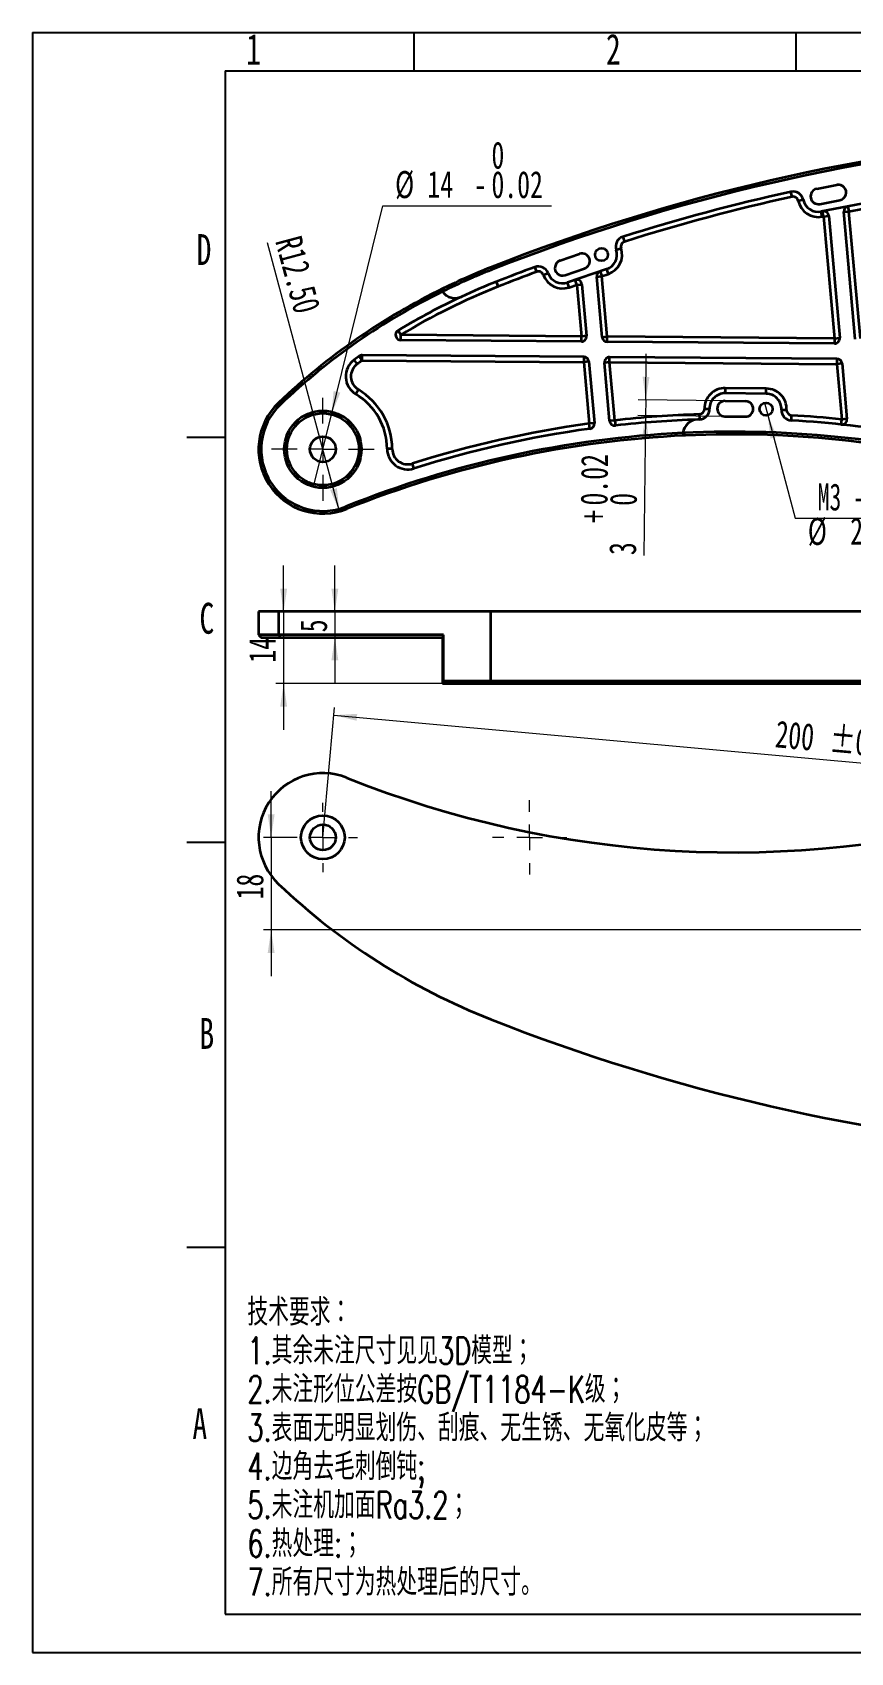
# Model space of a CAD drawing. Header units: millimetres. Extents: x 0 to 297, y 0 to 210.
# Drawn here: x 0 to 106.1, y 0 to 210 of the extents above; entities that cross this region are included whole.
import ezdxf

# ---------------------------------------------------------------- set-up
doc = ezdxf.new("R2010")
doc.units = ezdxf.units.MM
doc.linetypes.add('SLD-中心线', pattern=[34.29, 30.48, -1.27, 1.27, -1.27])
doc.linetypes.add('SLD-实线', pattern=[0])
for name, color, linetype in [('中心线层', 1, 'SLD-中心线'), ('尺寸线层', 83, 'SLD-实线'), ('文本', 7, 'SLD-实线')]:
    doc.layers.add(name, color=color, linetype=linetype)
doc.layers.add('粗实线层', color=7, linetype='SLD-实线', lineweight=35)
doc.styles.add('SLDTEXTSTYLE0', font='TXT', dxfattribs={"width": 0.7, "bigfont": 'bigfont'})
doc.styles.add('SLDTEXTSTYLE1', font='TXT', dxfattribs={"width": 0.7})
doc.styles.add('SLDTEXTSTYLE3', font='TXT', dxfattribs={"width": 0.642857})
doc.dimstyles.new('SLDDIMSTYLE0', dxfattribs={"dimtxt": 3.5, "dimasz": 3, "dimexe": 0, "dimexo": 0.0625, "dimgap": 0.875, "dimtad": 2, "dimlfac": 1.5, "dimrnd": 1e-09, "dimzin": 12, "dimdsep": 46, "dimtxsty": 'SLDTEXTSTYLE1', "dimsah": 1, "dimcen": 0.09, "dimadec": 0, "dimazin": 3, "dimtfac": 1, "dimtmove": 0, "dimatfit": 0, "dimfxl": 0, "dimfrac": 2, "dimtolj": 1, "dimtzin": 12, "dimarcsym": 0})
doc.dimstyles.new('SLDDIMSTYLE1', dxfattribs={"dimtxt": 3.5, "dimasz": 3, "dimexe": 0, "dimexo": 0.0625, "dimgap": 0.875, "dimtad": 2, "dimlfac": 1.5, "dimrnd": 1e-09, "dimzin": 12, "dimdsep": 46, "dimtxsty": 'SLDTEXTSTYLE1', "dimsah": 1, "dimcen": 0.09, "dimadec": 0, "dimazin": 3, "dimtol": 1, "dimtp": 0.02, "dimtm": 0.02, "dimtfac": 1, "dimtofl": 0, "dimtmove": 0, "dimatfit": 3, "dimfxl": 0, "dimfrac": 2, "dimtolj": 1, "dimarcsym": 0})
doc.dimstyles.new('SLDDIMSTYLE2', dxfattribs={"dimtxt": 3.5, "dimasz": 3, "dimexe": 0, "dimexo": 0.0625, "dimgap": 0.875, "dimtad": 2, "dimlfac": 1.5, "dimrnd": 1e-09, "dimzin": 12, "dimdsep": 46, "dimtxsty": 'SLDTEXTSTYLE1', "dimblk1": 'NONE', "dimsah": 1, "dimcen": 0, "dimadec": 0, "dimazin": 3, "dimtol": 1, "dimtm": 0.02, "dimtfac": 1, "dimtmove": 0, "dimatfit": 3, "dimldrblk": 'NONE', "dimfxl": 0, "dimfrac": 2, "dimtolj": 1, "dimarcsym": 0})
doc.dimstyles.new('SLDDIMSTYLE3', dxfattribs={"dimtxt": 3.5, "dimasz": 3, "dimexe": 0, "dimexo": 0.0625, "dimgap": 0.875, "dimtad": 2, "dimlfac": 1.5, "dimrnd": 1e-09, "dimzin": 12, "dimdsep": 46, "dimtxsty": 'SLDTEXTSTYLE1', "dimsah": 1, "dimcen": 0.09, "dimadec": 0, "dimazin": 3, "dimtol": 1, "dimtp": 0.02, "dimtfac": 1, "dimtmove": 0, "dimatfit": 0, "dimfxl": 0, "dimfrac": 2, "dimtolj": 1, "dimarcsym": 0})
doc.dimstyles.new('SLDDIMSTYLE5', dxfattribs={"dimtxt": 3.5, "dimasz": 3, "dimexe": 0, "dimexo": 0.0625, "dimgap": 0.875, "dimtad": 2, "dimlfac": 1.5, "dimrnd": 1e-09, "dimzin": 4, "dimdsep": 46, "dimtxsty": 'SLDTEXTSTYLE1', "dimsah": 1, "dimcen": 0, "dimadec": 0, "dimazin": 1, "dimtfac": 1, "dimtofl": 0, "dimtmove": 0, "dimatfit": 3, "dimfxl": 0, "dimfrac": 2, "dimtolj": 1, "dimtzin": 12, "dimarcsym": 0})
doc.dimstyles.new('SLDDIMSTYLE6', dxfattribs={"dimtxt": 3.5, "dimasz": 3, "dimexe": 0, "dimexo": 0.0625, "dimgap": 0.875, "dimtad": 0, "dimtih": 1, "dimtoh": 1, "dimdec": 6, "dimlfac": 1.5, "dimrnd": 1e-09, "dimzin": 12, "dimdsep": 46, "dimtxsty": 'SLDTEXTSTYLE1', "dimblk1": 'NONE', "dimsah": 1, "dimcen": 0, "dimadec": 0, "dimazin": 3, "dimtfac": 1, "dimtmove": 0, "dimatfit": 3, "dimldrblk": 'NONE', "dimfxl": 0, "dimfrac": 2, "dimtolj": 1, "dimtzin": 12, "dimarcsym": 0})

# ---------------------------------------------------------------- blocks, each defined once
blk = doc.blocks.new('_D')
at = {"layer": '尺寸线层', "linetype": 'SLD-实线', "lineweight": 18}
for p, q in [((39.21, 134.92), (39.21, 140.92)), ((39.21, 134.92), (39.21, 131.59)), ((39.21, 131.59), (39.21, 125.59))]:
    blk.add_line(p, q, dxfattribs=at)
for points in [[(39.21, 134.92), (39.66, 137.92), (38.76, 137.92)], [(39.21, 131.59), (38.76, 128.59), (39.66, 128.59)]]:
    blk.add_solid(points, dxfattribs=at)
at = {"layer": '尺寸线层', "linetype": 'SLD-实线', "lineweight": 18, "insert": (34.7, 132.25), "char_height": 3.5, "attachment_point": 1, "rotation": 90, "style": 'SLDTEXTSTYLE1'}
blk.add_mtext('5', dxfattribs=at)
blk = doc.blocks.new('_D_1')
at = {"layer": '尺寸线层', "linetype": 'SLD-实线', "lineweight": 18}
for p, q in [((32.57, 134.92), (32.57, 140.92)), ((32.57, 134.92), (32.57, 125.59)), ((53.16, 125.59), (31.57, 125.59)), ((32.57, 125.59), (32.57, 119.59))]:
    blk.add_line(p, q, dxfattribs=at)
for points in [[(32.57, 134.92), (33.02, 137.92), (32.12, 137.92)], [(32.57, 125.59), (32.12, 122.59), (33.02, 122.59)]]:
    blk.add_solid(points, dxfattribs=at)
at = {"layer": '尺寸线层', "linetype": 'SLD-实线', "lineweight": 18, "insert": (28.05, 128.3), "char_height": 3.5, "attachment_point": 1, "rotation": 90, "style": 'SLDTEXTSTYLE1'}
blk.add_mtext('14', dxfattribs=at)
blk = doc.blocks.new('_D_2')
at = {"layer": '尺寸线层', "linetype": 'SLD-实线', "lineweight": 18}
for p, q in [((37.65, 105.66), (39.17, 122.5)), ((39.08, 121.5), (171.88, 109.5)), ((170.45, 93.66), (171.97, 110.5))]:
    blk.add_line(p, q, dxfattribs=at)
for points in [[(39.08, 121.5), (42.03, 120.78), (42.11, 121.68)], [(171.88, 109.5), (168.93, 110.22), (168.85, 109.32)]]:
    blk.add_solid(points, dxfattribs=at)
at = {"layer": '尺寸线层', "linetype": 'SLD-实线', "lineweight": 18, "char_height": 3.5, "attachment_point": 1, "rotation": 354.8364, "style": 'SLDTEXTSTYLE1'}
for s, insert in [('200', (96.51, 120.84)), ('±0.02', (103.55, 120.2))]:
    blk.add_mtext(s, dxfattribs=dict(at, insert=insert))
blk = doc.blocks.new('_D_3')
at = {"layer": '尺寸线层', "linetype": 'SLD-实线', "lineweight": 18}
for p, q in [((30.95, 105.66), (30.95, 111.66)), ((33.15, 105.66), (29.95, 105.66)), ((30.95, 105.66), (30.95, 93.66)), ((138.78, 93.66), (29.95, 93.66)), ((30.95, 93.66), (30.95, 87.66))]:
    blk.add_line(p, q, dxfattribs=at)
for points in [[(30.95, 105.66), (31.4, 108.66), (30.5, 108.66)], [(30.95, 93.66), (30.5, 90.66), (31.4, 90.66)]]:
    blk.add_solid(points, dxfattribs=at)
at = {"layer": '尺寸线层', "linetype": 'SLD-实线', "lineweight": 18, "insert": (26.44, 97.62), "char_height": 3.5, "attachment_point": 1, "rotation": 90, "style": 'SLDTEXTSTYLE1'}
blk.add_mtext('18', dxfattribs=at)
blk = doc.blocks.new('SW_CENTERMARKSYMBOL_0')
at = {"layer": '中心线层', "color": 0, "linetype": 'SLD-中心线', "lineweight": 18}
for p, q in [((0, 3.33), (0, 4.83)), ((-3.33, 0), (-4.83, 0)), ((0, 0), (-1.67, 0)), ((0, 0), (0, 1.67)), ((0, 0), (0, -1.67)), ((0, 0), (1.67, 0)), ((3.33, 0), (4.83, 0)), ((0, -3.33), (0, -4.83))]:
    blk.add_line(p, q, dxfattribs=at)
blk = doc.blocks.new('SW_CENTERMARKSYMBOL_2')
at = {"layer": '中心线层', "color": 0, "linetype": 'SLD-中心线', "lineweight": 18}
for p, q in [((0, 3.33), (0, 4.5)), ((-3.33, 0), (-4.5, 0)), ((0, 0), (-1.67, 0)), ((0, 0), (0, 1.67)), ((0, 0), (0, -1.67)), ((0, 0), (1.67, 0)), ((3.33, 0), (4.5, 0)), ((0, -3.33), (0, -4.5))]:
    blk.add_line(p, q, dxfattribs=at)
blk = doc.blocks.new('_D_4')
at = {"layer": '尺寸线层', "linetype": 'SLD-实线', "lineweight": 18}
for p, q in [((38.77, 160.49), (45.43, 187.52)), ((45.43, 187.52), (67.29, 187.52)), ((36.54, 151.43), (38.77, 160.49))]:
    blk.add_line(p, q, dxfattribs=at)
blk.add_solid([(38.77, 160.49), (39.92, 163.3), (39.05, 163.52)], dxfattribs=at)
at = {"layer": '尺寸线层', "linetype": 'SLD-实线', "lineweight": 18, "char_height": 3.5, "attachment_point": 1, "style": 'SLDTEXTSTYLE1'}
for s, insert in [('0', (59.51, 195.84)), ('%%c', (47.02, 192.03)), ('14', (51.21, 192.06)), ('0.02', (59.51, 192.03)), ('-', (57.25, 192.03))]:
    blk.add_mtext(s, dxfattribs=dict(at, insert=insert))
blk = doc.blocks.new('_None')
blk = doc.blocks.new('_D_5')
at = {"layer": '尺寸线层', "linetype": 'SLD-实线', "lineweight": 18}
for p, q in [((79.52, 162.35), (79.58, 168.35)), ((89.79, 162.23), (78.52, 162.36)), ((79.52, 162.35), (79.49, 160.35)), ((89.77, 160.23), (78.49, 160.36)), ((79.49, 160.35), (79.28, 142.22))]:
    blk.add_line(p, q, dxfattribs=at)
for points in [[(79.52, 162.35), (80, 165.35), (79.1, 165.36)], [(79.49, 160.35), (79.01, 157.36), (79.91, 157.35)]]:
    blk.add_solid(points, dxfattribs=at)
at = {"layer": '尺寸线层', "linetype": 'SLD-实线', "lineweight": 18, "char_height": 3.5, "attachment_point": 1, "rotation": 89.3344, "style": 'SLDTEXTSTYLE1'}
for s, insert in [('0.02', (71.04, 148.7)), ('0', (74.84, 148.66)), ('+', (71.02, 146.45)), ('3', (74.75, 142.28))]:
    blk.add_mtext(s, dxfattribs=dict(at, insert=insert))
blk = doc.blocks.new('_D_7')
at = {"layer": '尺寸线层', "linetype": 'SLD-实线', "lineweight": 18}
blk.add_line((39.81, 147.91), (30.47, 182.71), dxfattribs=at)
blk.add_solid([(39.81, 147.91), (39.47, 150.93), (38.6, 150.7)], dxfattribs=at)
at = {"layer": '尺寸线层', "linetype": 'SLD-实线', "lineweight": 18, "insert": (34.83, 183.88), "char_height": 3.5, "attachment_point": 1, "rotation": 285, "style": 'SLDTEXTSTYLE1'}
blk.add_mtext('R12.50', dxfattribs=at)
blk = doc.blocks.new('SW_SYMBOL_HOLE_DEPTH')
at = {"layer": '尺寸线层', "color": 0, "linetype": 'SLD-实线', "lineweight": 18}
for p, q in [((0, 875), (800, 875)), ((100, 555), (400, 75)), ((400, 875), (400, 75)), ((700, 555), (400, 75))]:
    blk.add_line(p, q, dxfattribs=at)
blk = doc.blocks.new('_D_8')
at = {"layer": '尺寸线层', "linetype": 'SLD-实线', "lineweight": 18}
for p, q in [((94.9, 161.98), (95.33, 160.37)), ((95.33, 160.37), (98.9, 147.03)), ((98.9, 147.03), (127.24, 147.03))]:
    blk.add_line(p, q, dxfattribs=at)
blk.add_solid([(95.33, 160.37), (95.67, 157.35), (96.54, 157.58)], dxfattribs=at)
at = {"layer": '尺寸线层', "linetype": 'SLD-实线', "lineweight": 18, "xscale": 0.004511737089201878, "yscale": 0.004511737089201878, "zscale": 0.004511737089201878}
for p in [(119.26, 147.51), (116.89, 143.08)]:
    blk.add_blockref('SW_SYMBOL_HOLE_DEPTH', p, dxfattribs=at)
at = {"layer": '尺寸线层', "linetype": 'SLD-实线', "lineweight": 18, "char_height": 3.5, "attachment_point": 1}
for s, insert, style in [('M3 - 6H', (101.8, 151.54), 'SLDTEXTSTYLE3'), ('6', (124.54, 151.54), 'SLDTEXTSTYLE1'), ('%%c', (100.52, 147.08), 'SLDTEXTSTYLE1'), ('2.50', (106.02, 147.11), 'SLDTEXTSTYLE1'), ('12', (122.17, 147.11), 'SLDTEXTSTYLE1')]:
    blk.add_mtext(s, dxfattribs=dict(at, insert=insert, style=style))
blk = doc.blocks.new('SW_CENTERMARKSYMBOL_3')
at = {"layer": '中心线层', "color": 0, "linetype": 'SLD-中心线', "lineweight": 18}
for p, q in [((0, 3.33), (0, 6.67)), ((-3.33, 0), (-6.67, 0)), ((0, 0), (-1.67, 0)), ((0, 0), (0, 1.67)), ((0, 0), (0, -1.67)), ((0, 0), (1.67, 0)), ((3.33, 0), (6.67, 0)), ((0, -3.33), (0, -6.67))]:
    blk.add_line(p, q, dxfattribs=at)

msp = doc.modelspace()

# ---------------------------------------------------------------- linework, layer by layer
for p, q in [((0, 210), (297, 210)), ((0, 210), (0, 0)), ((49.5, 205), (49.5, 210)), ((99, 205), (99, 210)), ((25, 205), (25, 5)), ((25, 205), (292, 205)), ((25, 157.5), (20, 157.5)), ((25, 105), (20, 105)), ((25, 52.5), (20, 52.5)), ((25, 5), (292, 5)), ((0, 0), (297, 0))]:
    msp.add_line(p, q)
at = {"layer": '粗实线层', "linetype": 'SLD-实线', "lineweight": 35}
for p, q in [((98.48366047, 188.69487713), (98.33993911, 189.34586762)), ((101.68614211, 189.72044421), (104.30307121, 190.23307779)), ((99.26921045, 188.18832637), (99.92150277, 188.32601873)), ((102.07061729, 187.75774739), (104.68754639, 188.27038096)), ((107.49671309, 187.80166612), (102.26285488, 186.77639897)), ((105.72780487, 187.45515244), (105.85596326, 186.80092017)), ((105.85596326, 186.80092017), (107.62487148, 187.14743385)), ((102.39101327, 186.1221667), (102.26285488, 186.77639897)), ((102.39101327, 186.1221667), (102.56712908, 186.15666625)), ((102.56712908, 186.15666625), (102.43897068, 186.81089852)), ((102.56712908, 186.15666625), (103.23111391, 186.21640387)), ((102.56712908, 186.15666625), (103.98971228, 170.34462629)), ((103.23111391, 186.21640387), (104.65369712, 170.40436391)), ((105.19197843, 186.74118254), (105.85596326, 186.80092017)), ((106.67488653, 170.25863015), (105.19197843, 186.74118254)), ((107.33887137, 170.31836777), (105.85596326, 186.80092017)), ((76.53905145, 183.50002751), (76.7403148, 182.86446672)), ((68.40971447, 180.41929818), (70.93203927, 181.28473953)), ((75.67991915, 181.8257136), (76.31359068, 182.03284844)), ((59.52300797, 179.22639957), (59.40072682, 179.5364938)), ((65.37742543, 178.96571653), (65.14609113, 179.59095959)), ((66.2248287, 178.57126737), (66.85218527, 178.79680712)), ((69.05879548, 178.52755459), (71.58112028, 179.39299593)), ((74.42798558, 179.31256548), (69.38333599, 177.58168279)), ((73.59709211, 179.02747549), (73.81345245, 178.39689429)), ((73.81345245, 178.39689429), (74.64434592, 178.68198428)), ((74.42798558, 179.31256548), (74.64434592, 178.68198428)), ((60.13441369, 177.67592841), (60.37897598, 177.05573994)), ((69.59969632, 176.95110159), (69.38333599, 177.58168279)), ((69.59969632, 176.95110159), (70.56687527, 177.28295284)), ((70.56687527, 177.28295284), (70.35051494, 177.91353404)), ((70.56687527, 177.28295284), (71.23086011, 177.34269047)), ((70.56687527, 177.28295284), (71.16795322, 170.60195976)), ((71.23086011, 177.34269047), (71.83193806, 170.66169739)), ((73.14946761, 178.33715666), (73.81345245, 178.39689429)), ((73.85312748, 170.51596362), (73.14946761, 178.33715666)), ((74.51711231, 170.57570125), (73.81345245, 178.39689429)), ((47.4071793, 171.35517675), (47.75352393, 170.78553666)), ((47.74829721, 170.11889048), (47.75352393, 170.78553666)), ((71.1627265, 169.93531359), (47.74829721, 170.11889048)), ((71.16795322, 170.60195976), (47.75352393, 170.78553666)), ((71.1627265, 169.93531359), (71.16795322, 170.60195976)), ((71.83193806, 170.66169739), (71.16795322, 170.60195976)), ((73.85312748, 170.51596362), (74.51711231, 170.57570125)), ((74.51188558, 169.90905507), (74.51711231, 170.57570125)), ((103.98971228, 170.34462629), (74.51711231, 170.57570125)), ((103.98971228, 170.34462629), (103.98448555, 169.67798011)), ((103.98971228, 170.34462629), (104.65369712, 170.40436391)), ((42.75277921, 167.49130837), (42.36612018, 168.03439146)), ((42.75277921, 167.49130837), (42.75800593, 168.15795455)), ((71.47329538, 167.93281715), (42.75800593, 168.15795455)), ((103.98448555, 169.67798011), (74.51188558, 169.90905507)), ((42.11097543, 167.02972451), (41.71914238, 167.56908646)), ((42.75277921, 167.49130837), (71.46806865, 167.26617098)), ((71.47329538, 167.93281715), (71.46806865, 167.26617098)), ((72.13205348, 167.3259086), (71.46806865, 167.26617098)), ((71.46806865, 167.26617098), (72.18519824, 159.29526168)), ((72.13205348, 167.3259086), (72.84918307, 159.3549993)), ((74.81722774, 167.23991246), (74.1532429, 167.18017484)), ((74.83080739, 159.64903241), (74.1532429, 167.18017484)), ((74.81722774, 167.23991246), (74.82245446, 167.90655864)), ((75.49479222, 159.70877003), (74.81722774, 167.23991246)), ((74.81722774, 167.23991246), (104.28982771, 167.0088375)), ((104.29505443, 167.67548368), (74.82245446, 167.90655864)), ((104.29505443, 167.67548368), (104.28982771, 167.0088375)), ((104.95381254, 167.06857512), (104.28982771, 167.0088375)), ((104.28982771, 167.0088375), (104.93436035, 159.84484464)), ((104.95381254, 167.06857512), (105.59834519, 159.90458226)), ((89.81024037, 163.89939189), (89.80249638, 163.2327702)), ((95.14321387, 163.83743995), (89.81024037, 163.89939189)), ((95.13546988, 163.17081826), (95.14321387, 163.83743995)), ((31.91286012, 162.00428735), (32.14247915, 161.76265496)), ((42.26226753, 163.6937912), (41.92086518, 163.12117538)), ((89.79088039, 162.23283767), (92.45736714, 162.2018617)), ((95.13546988, 163.17081826), (89.80249638, 163.2327702)), ((75.49479222, 159.70877003), (74.83080739, 159.64903241)), ((75.49479222, 159.70877003), (75.56939585, 159.04629079)), ((86.45178403, 160.49999055), (86.4731353, 159.83366587)), ((87.11289718, 161.19294283), (87.77948899, 161.2029334)), ((89.76764841, 160.23297261), (92.43413516, 160.20199664)), ((97.1107774, 161.09453395), (97.77695723, 161.06906087)), ((98.3849699, 159.6952888), (98.4217944, 160.36093766)), ((104.86588396, 159.18170406), (104.93436035, 159.84484464)), ((105.59834519, 159.90458226), (104.93436035, 159.84484464)), ((72.84918307, 159.3549993), (72.18519824, 159.29526168)), ((72.2758869, 158.63479214), (72.18519824, 159.29526168)), ((46.6532141, 156.01029238), (45.98655645, 156.00682461)), ((49.46162849, 153.47952792), (49.25951813, 154.11481985)), ((40.75660969, 148.22951766), (40.63247874, 148.53887605)), ((29.32000252, 134.92472739), (29.32000252, 131.92472739)), ((31.91286012, 134.92472739), (29.32000252, 134.92472739)), ((31.91286012, 134.92472739), (31.91286012, 131.92472739)), ((59.40072682, 134.92472739), (31.91286012, 134.92472739)), ((59.40072682, 134.92472739), (59.40072682, 125.92472739)), ((133.25506301, 134.92472739), (59.40072682, 134.92472739)), ((29.32000252, 131.92472739), (29.65333586, 131.59139405)), ((31.91286012, 131.92472739), (29.32000252, 131.92472739)), ((29.65333586, 131.59139405), (32.14247915, 131.59139405)), ((53.28538207, 131.92472739), (31.91286012, 131.92472739)), ((31.91286012, 131.92472739), (32.14247915, 131.59139405)), ((32.14247915, 131.59139405), (53.15554405, 131.59139405)), ((53.14348869, 131.61225623), (53.14348869, 125.61225623)), ((53.28538207, 125.92472739), (53.28538207, 131.92472739)), ((53.15554405, 125.59139405), (59.52300797, 125.59139405)), ((59.40072682, 125.92472739), (53.28538207, 125.92472739)), ((133.25506301, 125.92472739), (59.40072682, 125.92472739)), ((59.52300797, 125.59139405), (59.40072682, 125.92472739)), ((59.52300797, 125.59139405), (133.28064308, 125.59139405))]:
    msp.add_line(p, q, dxfattribs=at)
for centre, radius in [((73.77890457, 181.20430908), 0.83333333), ((95.1122379, 161.1709532), 0.83333333), ((37.65333586, 155.96347757), 5), ((37.65333586, 155.96347757), 4.66666667), ((37.65333586, 155.96347757), 1.66666667), ((37.65333586, 105.66126228), 2.83333333), ((37.65333586, 105.66126228), 1.66666667)]:
    msp.add_circle(centre, radius, dxfattribs=at)
for centre, radius, start, end in [((152.79154774, -57.29441844), 254.57950904, 94.4012171637, 111.521074798), ((152.79154774, -57.29441844), 254.24617571, 94.4012171637, 111.521074798), ((152.79154774, -57.29441844), 252.57950905, 102.4496771964, 107.5714581131), ((98.62549261, 188.05244399), 1.32456992, 11.9195783805, 102.4496771964), ((101.8783797, 188.7390958), 1, 101.0833963198, 281.0833963198), ((104.4953088, 189.25172938), 1, 281.0833963198, 101.0833963198), ((152.79154774, -57.29441844), 251.91284238, 102.4496771964, 107.5714581131), ((98.62549261, 188.05244399), 0.65790325, 11.9195783804, 102.4496771964), ((101.8783797, 188.7390958), 2.66666667, 191.9195783806, 281.0833963198), ((101.8783797, 188.7390958), 2, 191.9195783806, 281.0833963198), ((105.85596326, 186.80092017), 0.66666667, 101.0833963198, 185.1409659272), ((102.56712908, 186.15666625), 0.66666667, 5.1409659272, 101.0833963198), ((76.93893251, 182.23726046), 1.32456992, 107.5714581131, 198.1015569291), ((76.93893251, 182.23726046), 0.65790325, 107.5714581131, 198.1015569291), ((71.25657977, 180.33886773), 1, 288.9377389897, 108.9377389897), ((73.77890457, 181.20430908), 2, 288.9377389897, 18.101556929), ((73.77890457, 181.20430908), 2.66666667, 288.9377389897, 18.101556929), ((90.71537196, 100.12530648), 85.02909208, 111.521074798, 116.2142593529), ((90.71537196, 100.12530648), 85.36242541, 111.521074798, 116.0071436416), ((152.79154774, -57.29441844), 252.57950904, 110.3040198663, 111.521074798), ((152.79154774, -57.29441844), 251.91284238, 110.3040198663, 111.521074798), ((65.60571881, 178.34869236), 1.32456992, 19.7739210503, 110.3040198663), ((65.60571881, 178.34869236), 0.65790325, 19.7739210501, 110.3040198663), ((68.73425498, 179.47342638), 2.66666667, 199.7739210505, 288.9377389897), ((68.73425498, 179.47342638), 2, 199.7739210505, 288.9377389897), ((68.73425498, 179.47342638), 1, 108.9377389897, 288.9377389897), ((73.81345245, 178.39689429), 0.66666667, 108.9377389897, 185.1409659272), ((90.71537196, 100.12530648), 85.36242541, 116.0071436416, 133.5397054827), ((90.71537196, 100.12530648), 85.02909208, 116.2142593529, 133.5397054827), ((90.71537196, 100.12530648), 82.69575874, 111.521074798, 121.2998547629), ((54.79094881, 177.56030821), 2, 215.1445500384, 294.888001551), ((90.71537196, 100.12530648), 83.36242541, 111.521074798, 114.888001551), ((70.56687527, 177.28295284), 0.66666667, 5.1409659272, 108.9377389897), ((90.71537196, 100.12530648), 83.36242541, 114.888001551, 121.2998547629), ((47.75352393, 170.78553666), 0.66666667, 121.2998547629, 269.5507912891), ((71.16795322, 170.60195976), 0.66666667, 269.5507912891, 5.1409659272), ((74.51711231, 170.57570125), 0.66666667, 185.1409659272, 269.5507912891), ((103.98971228, 170.34462629), 0.66666667, 269.5507912891, 5.1409659272), ((90.71537196, 100.12530648), 83.36242541, 125.4497369266, 125.9974728701), ((42.75277921, 167.49130837), 0.66666667, 89.5507912891, 125.4497369266), ((43.28647457, 165.41163868), 2.66666667, 125.9974728701, 239.1959540424), ((43.28647457, 165.41163868), 2, 125.9974728701, 239.1959540424), ((90.71537196, 100.12530648), 82.69575874, 125.4497369266, 125.9974728701), ((71.46806865, 167.26617098), 0.66666667, 5.1409659272, 89.5507912891), ((74.81722774, 167.23991246), 0.66666667, 89.5507912891, 185.1409659272), ((104.28982771, 167.0088375), 0.66666667, 5.1409659272, 89.5507912891), ((89.7792644, 161.23290514), 2.66666667, 89.3344378932, 180.8586590561), ((95.1122379, 161.1709532), 2.66666667, 357.8102167304, 89.3344378932), ((37.65333586, 155.96347757), 8.33333333, 133.5397054827, 291.8632670747), ((37.65333586, 155.96347757), 8, 133.5397054827, 291.8632670747), ((37.65333586, 155.96347757), 8.33333333, 0.2980336421, 59.1959540424), ((37.65333586, 155.96347757), 9, 0.2980336421, 59.1959540424), ((89.7792644, 161.23290514), 2, 89.3344378932, 180.8586590561), ((89.7792644, 161.23290514), 1, 89.3344378932, 269.3344378932), ((92.44575115, 161.20192917), 1, 269.3344378932, 89.3344378932), ((95.1122379, 161.1709532), 2, 357.8102167304, 89.3344378932), ((75.49479222, 159.70877003), 0.66666667, 185.1409659272, 276.4251673052), ((90.84493404, 23.3997047), 137.17065337, 91.8353197148, 96.4251673052), ((90.84493404, 23.3997047), 136.50398671, 91.9286061082, 96.4251673052), ((86.31831393, 157.8275), 2, 91.9286061082, 172.7543019945), ((90.84493404, 23.3997047), 136.50398671, 91.8353197148, 91.9286061082), ((86.42990754, 161.18270649), 0.68306635, 271.8353197148, 0.8586590561), ((86.42990754, 161.18270649), 1.34973301, 271.8353197148, 0.8586590561), ((98.45952476, 161.04296116), 1.34973301, 177.8102167304, 266.8335560716), ((98.45952476, 161.04296116), 0.68306635, 177.8102167304, 266.8335560716), ((90.84493404, 23.3997047), 136.50398671, 80.355891012, 86.8335560716), ((90.84493404, 23.3997047), 137.17065337, 84.1044902525, 86.8335560716), ((104.93436035, 159.84484464), 0.66666667, 264.1044902525, 5.1409659272), ((90.84493404, 23.3997047), 134.83732004, 92.7676151585, 111.8632670747), ((90.84493404, 23.3997047), 134.50398671, 92.6394504412, 111.8632670747), ((90.84493404, 23.3997047), 137.17065337, 97.8183576373, 107.6478326978), ((90.84493404, 23.3997047), 136.50398671, 97.8183576373, 107.6478326978), ((72.18519824, 159.29526168), 0.66666667, 277.8183576373, 5.1409659272), ((90.84493404, 23.3997047), 134.83732004, 74.5417923516, 92.7676151585), ((90.84493404, 23.3997047), 134.50398671, 74.5417923516, 92.6394504412), ((48.65318704, 156.02069567), 2.66666667, 180.2980336421, 287.6478326978), ((48.65318704, 156.02069567), 2, 180.2980336421, 287.6478326978), ((37.65333586, 105.66126228), 8.33333333, 68.1367329253, 226.4602945173), ((90.84493404, 238.22503516), 134.50398671, 248.1367329253, 285.4582076484), ((90.71537196, 161.49943337), 85.36242541, 226.4602945173, 248.478925202), ((152.79154774, 318.91915829), 254.57950904, 248.478925202, 265.5987828363)]:
    msp.add_arc(centre, radius, start, end, dxfattribs=at)
for points in [[(53.28538207, 176.84388004), (53.23811297, 176.70478576), (53.19081528, 176.56560734), (53.14348869, 176.42634386)], [(53.14348869, 176.42634386), (53.14747508, 176.4205523), (53.15149357, 176.41477951), (53.15554405, 176.40902576)], [(84.33428509, 158.07974897), (84.3332507, 158.07161309), (84.33226689, 158.06347512), (84.33133357, 158.05533552)], [(84.33133357, 158.05533552), (84.43782123, 157.95725921), (84.54434884, 157.85914611), (84.65091669, 157.76099596)], [(53.28538207, 131.92472739), (53.23811297, 131.82044458), (53.19081528, 131.71628684), (53.14348869, 131.61225623)], [(53.28538207, 125.92472739), (53.23811297, 125.82044458), (53.19081528, 125.71628684), (53.14348869, 125.61225623)], [(53.14348869, 125.61225623), (53.14747508, 125.6052994), (53.15149357, 125.59834524), (53.15554405, 125.59139405)]]:
    msp.add_open_spline(points, degree=3, dxfattribs=at)

# ---------------------------------------------------------------- block references
at = {"layer": '中心线层', "linetype": 'SLD-中心线', "lineweight": 18}
for name, p in [('SW_CENTERMARKSYMBOL_3', (37.65333586, 155.96347757)), ('SW_CENTERMARKSYMBOL_2', (37.65333586, 105.66126228)), ('SW_CENTERMARKSYMBOL_0', (64.45605394, 105.66126228))]:
    msp.add_blockref(name, p, dxfattribs=at)

# ---------------------------------------------------------------- texts
at = {"layer": '文本', "linetype": 'SLD-实线', "lineweight": 18, "attachment_point": 1}
for s, insert, char_height, style in [('1', (27.72054276, 209.81182643), 4, 'SLDTEXTSTYLE1'), ('2', (74.35970137, 209.81182643), 4, 'SLDTEXTSTYLE1'), ('D', (21.29371935, 183.85101978), 4, 'SLDTEXTSTYLE1'), ('C', (21.66121228, 136.06182643), 4, 'SLDTEXTSTYLE1'), ('B', (21.66121228, 82.25454043), 4, 'SLDTEXTSTYLE1'), ('技术要求：', (27.86437121, 45.88408286), 3.5, 'SLDTEXTSTYLE0'), ('1.其余未注尺寸见见3D模型；', (27.86437121, 40.88408298), 3.5, 'SLDTEXTSTYLE0'), ('2.未注形位公差按GB/T1184-K级；', (27.86437121, 35.88408309), 3.5, 'SLDTEXTSTYLE0'), ('A', (20.74909952, 31.6775527), 4, 'SLDTEXTSTYLE1'), ('3.表面无明显划伤、刮痕、无生锈、无氧化皮等；', (27.86437121, 30.8840832), 3.5, 'SLDTEXTSTYLE0'), ('4.边角去毛刺倒钝;', (27.86437121, 25.88408331), 3.5, 'SLDTEXTSTYLE0'), ('5.未注机加面Ra3.2；', (27.86437121, 20.88408342), 3.5, 'SLDTEXTSTYLE0'), ('6.热处理:；', (27.86437121, 15.88408353), 3.5, 'SLDTEXTSTYLE0'), ('7.所有尺寸为热处理后的尺寸。', (27.86437121, 10.88408365), 3.5, 'SLDTEXTSTYLE0')]:
    msp.add_mtext(s, dxfattribs=dict(at, insert=insert, char_height=char_height, style=style))

# ---------------------------------------------------------------- dimensions: what is measured, and where the dimension line sits
at = {"layer": '尺寸线层', "linetype": 'SLD-实线', "lineweight": 18}
dim = msp.add_diameter_dim_2p(p1=(36.53675773, 151.43235949), p2=(38.76991398, 160.49459565), dimstyle='SLDDIMSTYLE2', dxfattribs=at)
dim.commit()
dim.dimension.update_dxf_attribs({"geometry": '_D_4', "text_midpoint": (57.15231731, 191.32389797), "dimtype": 163})
dim = msp.add_radius_dim(center=(37.65333586, 155.96347757), mpoint=(39.81016123, 147.91409569), dimstyle='SLDDIMSTYLE5', dxfattribs=at)
dim.commit()
dim.dimension.update_dxf_attribs({"geometry": '_D_7', "text_midpoint": (31.99000432, 177.09936594), "dimtype": 164})
for base, p1, p2, angle, dimstyle, picture, middle in [((79.49192843, 160.35234331), (89.79088039, 162.23283767), (89.76764841, 160.23297261), 89.3344378932, 'SLDDIMSTYLE3', '_D_5', (79.36357306, 149.30320177)), ((32.56560054, 125.59139405), (31.91286012, 134.92472739), (53.15554405, 125.59139405), 90, 'SLDDIMSTYLE0', '_D_1', (32.56560054, 130.25806072)), ((39.21418821, 131.59139405), (31.91286012, 134.92472739), (32.14247915, 131.59139405), 90, 'SLDDIMSTYLE0', '_D', (39.21418821, 133.25806072)), ((171.87685619, 109.49988962), (37.65333586, 105.66126228), (170.44557124, 93.66126228), 354.8363929092, 'SLDDIMSTYLE1', '_D_2', (105.4807385, 115.49988962)), ((30.94930369, 93.66126228), (33.15333586, 105.66126228), (138.77890457, 93.66126228), 90, 'SLDDIMSTYLE0', '_D_3', (30.94930369, 99.66126228))]:
    dim = msp.add_linear_dim(base=base, p1=p1, p2=p2, angle=angle, dimstyle=dimstyle, dxfattribs=at)
    dim.commit()
    dim.dimension.update_dxf_attribs({"geometry": picture, "text_midpoint": middle, "dimtype": 160})
dim = msp.add_diameter_dim_2p(p1=(94.8968063, 161.97595858), p2=(95.32766951, 160.36594781), text=' M3 - 6H {\\fGDT;x} 6\\P%%c 2.50 {\\fGDT;x} 12\\P', dimstyle='SLDDIMSTYLE6', override={"dimpost": '<>'}, dxfattribs=at)
dim.commit()
dim.dimension.update_dxf_attribs({"geometry": '_D_8', "text_midpoint": (113.86186574, 147.00610225), "dimtype": 163})

doc.saveas('drawing.dxf')
